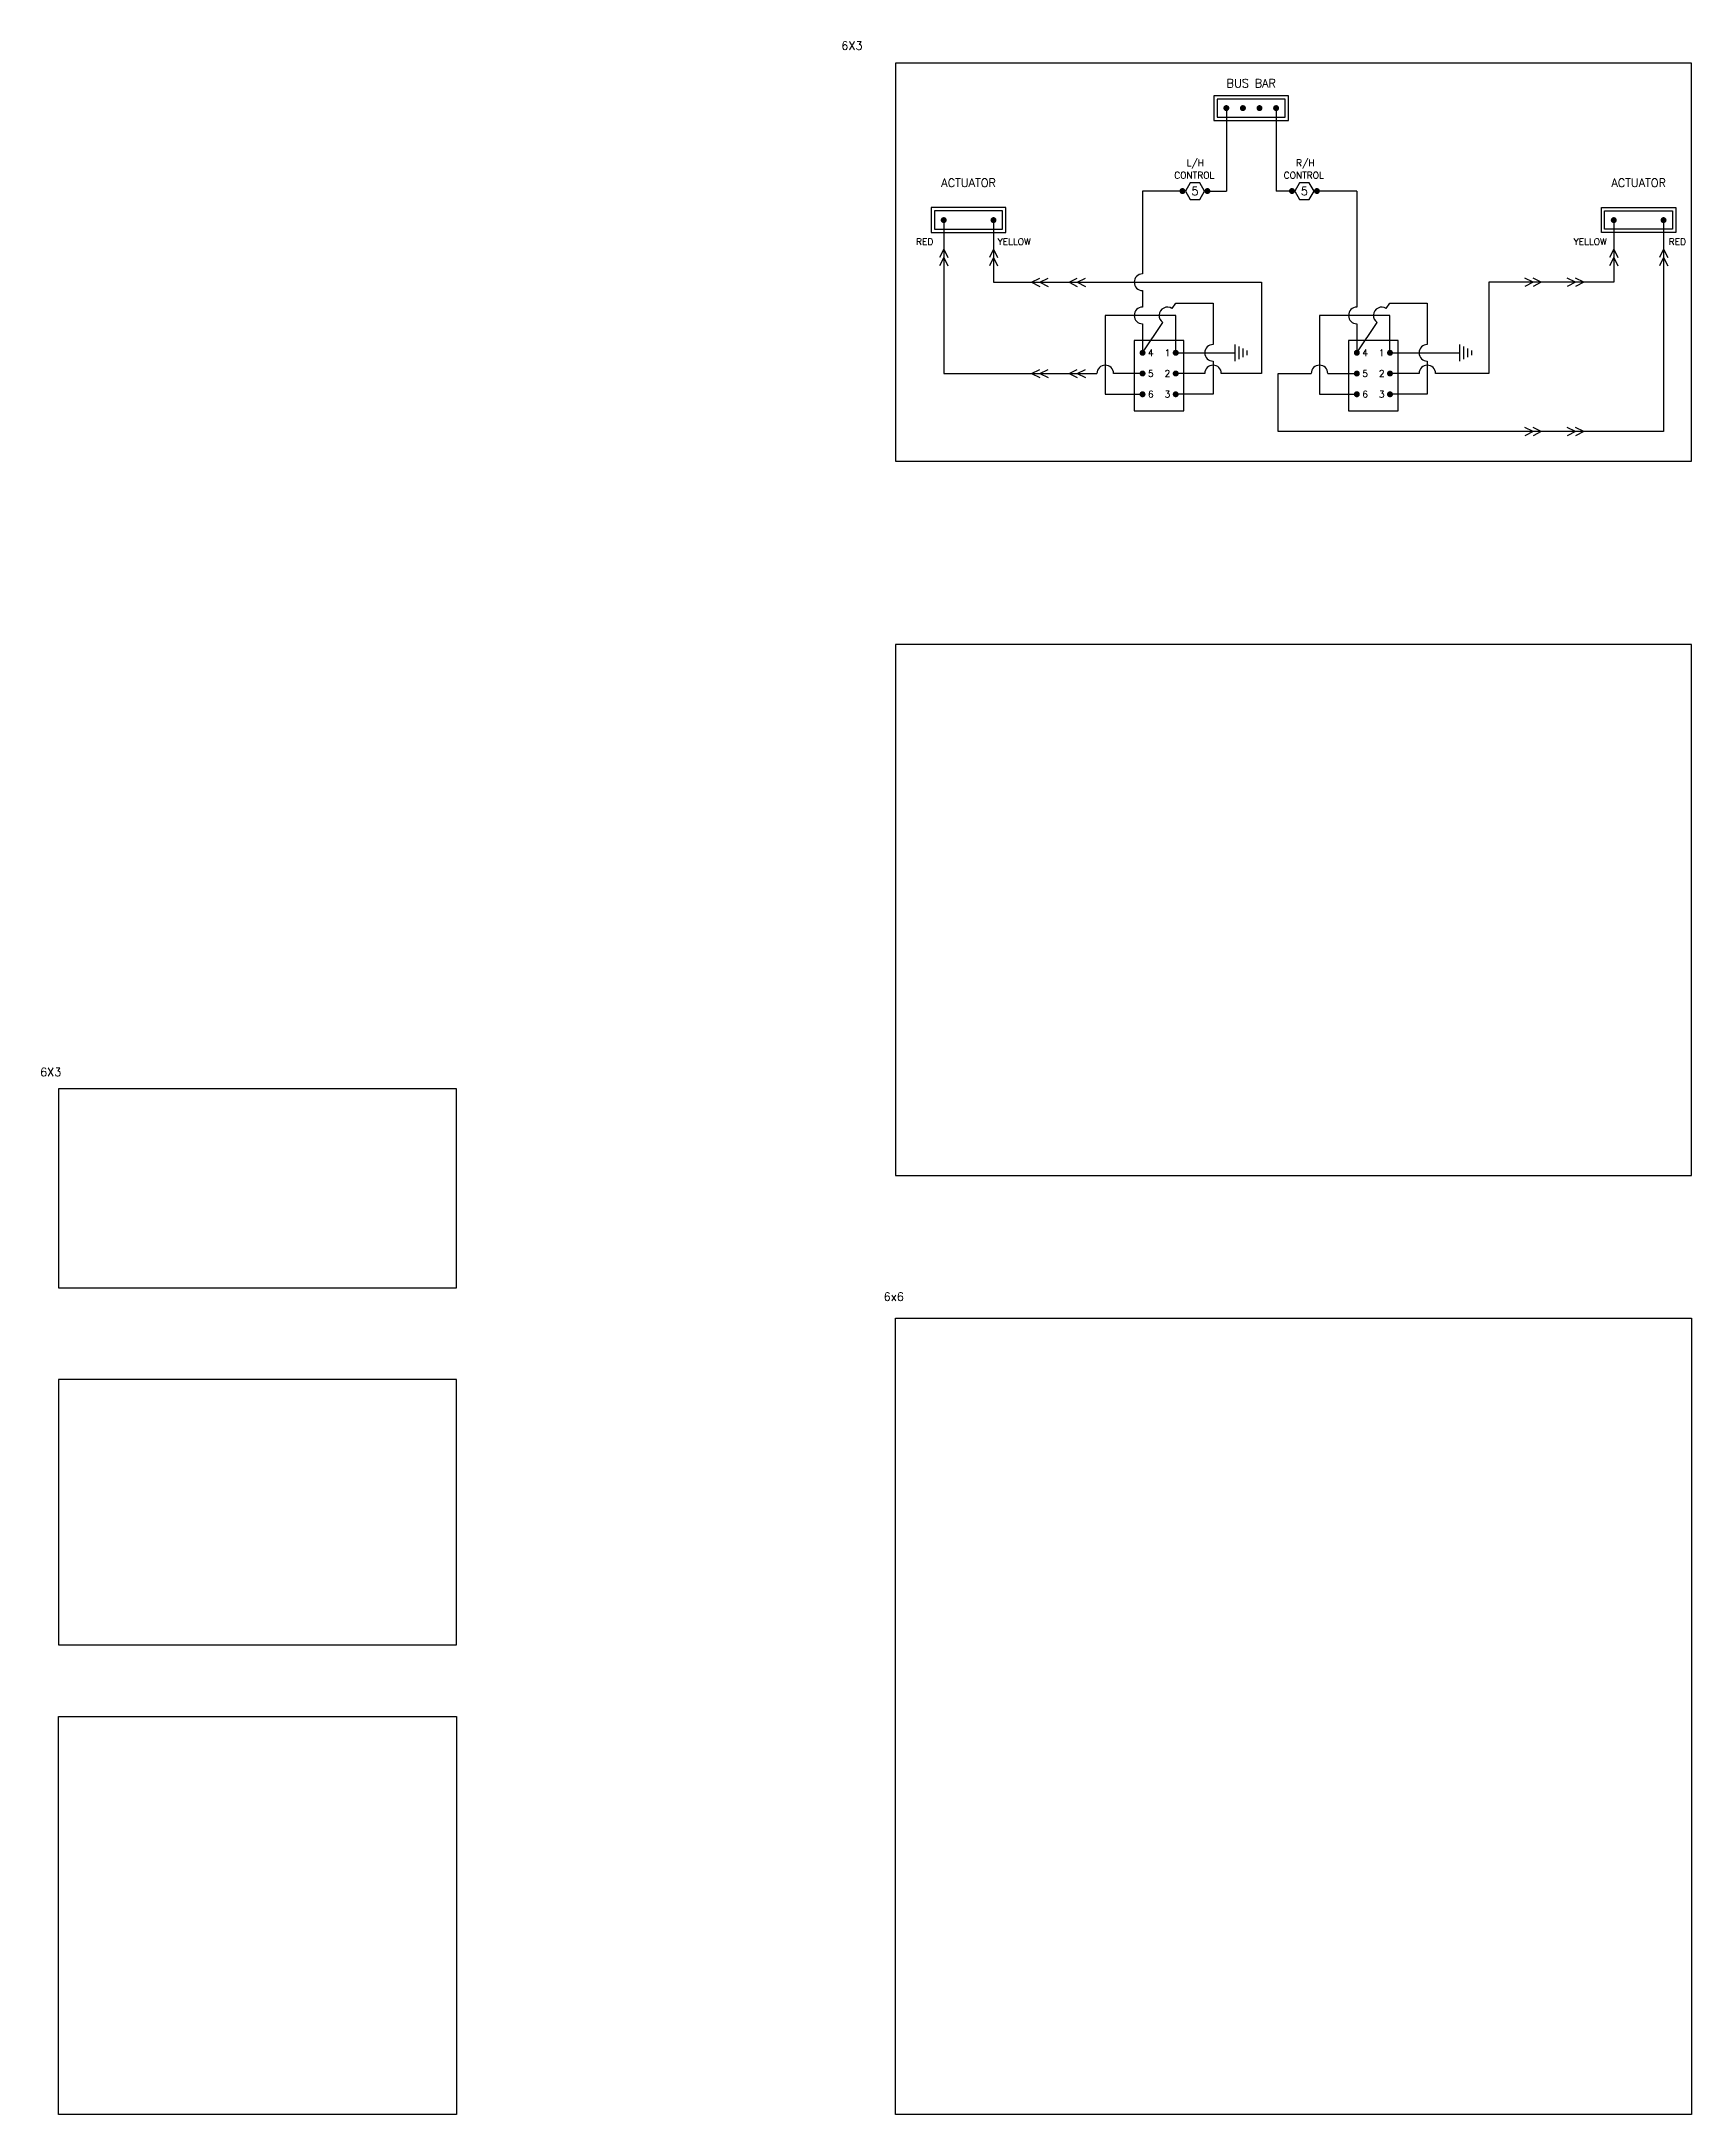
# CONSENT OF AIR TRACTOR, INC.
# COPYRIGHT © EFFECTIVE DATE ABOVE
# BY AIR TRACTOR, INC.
# Model space of a CAD drawing. Extents: x 0 to 153, y 0 to 55.
# Drawn here: x 54.01 to 78.88, y 23.79 to 55.04 of the extents above; entities that cross this region are included whole.
import ezdxf
from ezdxf.enums import TextEntityAlignment as Align

# ---------------------------------------------------------------- set-up
doc = ezdxf.new("R2010")
doc.units = 0
doc.header["$LTSCALE"] = 0.3
doc.header["$MEASUREMENT"] = 0
for name, color, linetype in [('1', 1, 'CONTINUOUS'), ('NOTES', 2, 'CONTINUOUS'), ('VOID1', 1, 'CONTINUOUS'), ('W', 11, 'CONTINUOUS')]:
    doc.layers.add(name, color=color, linetype=linetype)
doc.styles.add('100', font='ROMANS', dxfattribs={"height": 0.1})
doc.styles.add('130', font='ROMANS', dxfattribs={"height": 0.125})

# ---------------------------------------------------------------- blocks, each defined once
blk = doc.blocks.new('WL')
at = {"layer": 'VOID1'}
for p, q in [((0, 0), (-0.0625, -0.125)), ((0, 0), (0.0625, -0.125)), ((0, -0.125), (-0.0625, -0.25)), ((0, -0.125), (0.0625, -0.25))]:
    blk.add_line(p, q, dxfattribs=at)
blk = doc.blocks.new('GR')
at = {"layer": 'VOID1'}
for p, q in [((-0.125, 0), (0.125, 0)), ((-0.095, 0.06), (0.095, 0.06)), ((-0.065, 0.12), (0.065, 0.12)), ((-0.035, 0.18), (0.035, 0.18))]:
    blk.add_line(p, q, dxfattribs=at)

msp = doc.modelspace()

# ---------------------------------------------------------------- linework, layer by layer
at = {"layer": '1'}
for points in [[(71.68, 54.218), (71.68, 53.843), (72.805, 53.843), (72.805, 54.218), (71.68, 54.218)], [(67.42, 52.531), (67.42, 52.156), (68.545, 52.156), (68.545, 52.531), (67.42, 52.531)], [(78.645, 52.531), (78.645, 52.156), (77.52, 52.156), (77.52, 52.531), (78.645, 52.531)], [(70.479, 50.531), (70.479, 49.468), (71.229, 49.468), (71.229, 50.531), (70.479, 50.531)], [(73.709, 50.531), (73.709, 49.468), (74.459, 49.468), (74.459, 50.531), (73.709, 50.531)]]:
    msp.add_lwpolyline(points, dxfattribs=at)
for points in [[(71.73, 54.168), (71.73, 53.893), (72.755, 53.893), (72.755, 54.168)], [(67.47, 52.481), (67.47, 52.206), (68.495, 52.206), (68.495, 52.481)], [(78.595, 52.481), (78.595, 52.206), (77.57, 52.206), (77.57, 52.481)]]:
    msp.add_lwpolyline(points, close=True, dxfattribs=at)
at = {"layer": '1', "const_width": 0.045}
for points in [[(71.845, 54.031, 1), (71.89, 54.031, 1)], [(72.095, 54.031, 1), (72.14, 54.031, 1)], [(72.345, 54.031, 1), (72.39, 54.031, 1)], [(72.595, 54.031, 1), (72.64, 54.031, 1)], [(67.585, 52.343, 1), (67.63, 52.343, 1)], [(68.335, 52.343, 1), (68.38, 52.343, 1)], [(77.73, 52.343, -1), (77.685, 52.343, -1)], [(78.48, 52.343, -1), (78.435, 52.343, -1)], [(70.582, 50.343, 1), (70.627, 50.343, 1)], [(71.127, 50.343, -1), (71.082, 50.343, -1)], [(73.812, 50.343, 1), (73.857, 50.343, 1)], [(74.357, 50.343, -1), (74.312, 50.343, -1)], [(70.582, 50.031, 1), (70.627, 50.031, 1)], [(71.127, 50.031, -1), (71.082, 50.031, -1)], [(73.812, 50.031, 1), (73.857, 50.031, 1)], [(74.357, 50.031, -1), (74.312, 50.031, -1)], [(70.582, 49.718, 1), (70.627, 49.718, 1)], [(71.127, 49.718, -1), (71.082, 49.718, -1)], [(73.812, 49.718, 1), (73.857, 49.718, 1)], [(74.357, 49.718, -1), (74.312, 49.718, -1)]]:
    msp.add_lwpolyline(points, format="xyb", close=True, dxfattribs=at)
at = {"layer": 'NOTES'}
for p, q in [((78.88, 54.708), (66.88, 54.708)), ((66.88, 54.708), (66.88, 48.708)), ((78.88, 48.708), (78.88, 54.708)), ((66.88, 48.708), (78.88, 48.708)), ((78.88, 45.947), (66.88, 45.947)), ((66.88, 45.947), (66.88, 37.947)), ((78.88, 37.947), (78.88, 45.947)), ((60.264, 39.25), (54.264, 39.25)), ((54.264, 39.25), (54.264, 36.25)), ((60.264, 36.25), (60.264, 39.25)), ((66.88, 37.947), (78.88, 37.947)), ((54.264, 36.25), (60.264, 36.25)), ((66.88, 35.793), (78.88, 35.793)), ((66.88, 23.793), (66.88, 35.793)), ((78.88, 35.793), (78.88, 23.793)), ((60.264, 34.87), (54.264, 34.87)), ((54.264, 34.87), (54.264, 30.87)), ((60.264, 30.87), (60.264, 34.87)), ((54.264, 30.87), (60.264, 30.87)), ((54.264, 29.793), (60.264, 29.793)), ((54.264, 23.793), (54.264, 29.793)), ((60.264, 29.793), (60.264, 23.793)), ((60.264, 23.793), (54.264, 23.793)), ((78.88, 23.793), (66.88, 23.793))]:
    msp.add_line(p, q, dxfattribs=at)
at = {"layer": 'VOID1', "const_width": 0.045}
for points in [[(71.229, 52.781, -1), (71.184, 52.781, -1)], [(71.56, 52.781, 1), (71.605, 52.781, 1)], [(72.879, 52.781, -1), (72.834, 52.781, -1)], [(73.21, 52.781, 1), (73.255, 52.781, 1)]]:
    msp.add_lwpolyline(points, format="xyb", close=True, dxfattribs=at)
at = {"layer": 'VOID1'}
for points in [[(71.322, 52.906), (71.25, 52.781), (71.322, 52.656), (71.467, 52.656), (71.539, 52.781), (71.467, 52.906)], [(72.972, 52.906), (72.9, 52.781), (72.972, 52.656), (73.117, 52.656), (73.189, 52.781), (73.117, 52.906)]]:
    msp.add_lwpolyline(points, close=True, dxfattribs=at)
at = {"layer": 'W'}
for p, q in [((71.868, 54.031), (71.868, 52.781)), ((72.618, 54.031), (72.618, 52.781)), ((70.604, 52.781), (70.604, 51.531)), ((71.207, 52.781), (70.604, 52.781)), ((71.582, 52.781), (71.868, 52.781)), ((72.857, 52.781), (72.618, 52.781)), ((73.834, 52.781), (73.232, 52.781)), ((73.834, 52.781), (73.834, 51.031)), ((67.608, 52.343), (67.608, 50.031)), ((68.358, 52.343), (68.358, 51.406)), ((77.708, 52.343), (77.708, 51.406)), ((78.458, 52.343), (78.458, 49.156)), ((68.358, 51.406), (69.542, 51.406)), ((77.708, 51.406), (75.824, 51.406)), ((67.608, 50.031), (69.917, 50.031)), ((78.458, 49.156), (76.272, 49.156))]:
    msp.add_line(p, q, dxfattribs=at)
for points in [[(69.542, 51.406), (72.396, 51.406), (72.396, 50.031), (71.792, 50.031)], [(70.604, 51.281), (70.604, 51.031)], [(75.824, 51.406), (75.824, 50.031), (75.022, 50.031)], [(71.049, 51.01), (71.104, 51.093)], [(71.104, 51.093), (71.667, 51.093), (71.667, 50.468)], [(74.279, 51.01), (74.334, 51.093)], [(74.334, 51.093), (74.897, 51.093), (74.897, 50.468)], [(71.104, 50.343), (71.104, 50.906), (70.042, 50.906), (70.042, 49.718), (70.604, 49.718)], [(70.604, 50.343), (70.91, 50.802)], [(70.604, 50.781), (70.604, 50.343)], [(74.334, 50.343), (74.334, 50.906), (73.272, 50.906), (73.272, 49.718), (73.834, 49.718)], [(73.834, 50.343), (74.14, 50.802)], [(73.834, 50.781), (73.834, 50.343)], [(71.104, 50.343), (71.995, 50.343)], [(74.334, 50.343), (75.381, 50.343)], [(70.604, 50.031), (70.167, 50.031)], [(71.667, 50.218), (71.667, 49.718), (71.104, 49.718)], [(71.542, 50.031), (71.104, 50.031)], [(76.272, 49.156), (72.647, 49.156), (72.647, 50.031), (73.147, 50.031)], [(73.397, 50.031), (73.834, 50.031)], [(74.897, 50.218), (74.897, 49.718), (74.334, 49.718)], [(74.772, 50.031), (74.334, 50.031)]]:
    msp.add_lwpolyline(points, dxfattribs=at)
for centre, start, end in [((70.604, 51.406), 90, 270), ((70.604, 50.906), 90, 270), ((70.979, 50.906), 56.3099, 236.3099), ((73.834, 50.906), 90, 270), ((74.209, 50.906), 56.3099, 236.3099), ((71.667, 50.343), 90, 270), ((74.897, 50.343), 90, 270), ((70.042, 50.031), 0, 180), ((71.667, 50.031), 0, 180), ((73.272, 50.031), 0, 180), ((74.897, 50.031), 0, 180)]:
    msp.add_arc(centre, 0.125, start, end, dxfattribs=at)

# ---------------------------------------------------------------- block references
for p in [(67.608, 51.906), (68.358, 51.906), (77.708, 51.906), (78.458, 51.906)]:
    msp.add_blockref('WL', p, dxfattribs=at)
for name, p, rotation in [('WL', (68.931, 51.406), 90), ('WL', (69.496, 51.406), 90), ('GR', (71.995, 50.343), 270), ('GR', (75.381, 50.343), 270), ('WL', (68.931, 50.031), 90), ('WL', (69.496, 50.031), 90)]:
    msp.add_blockref(name, p, dxfattribs=dict(at, rotation=rotation))
at = {"layer": 'W', "xscale": -1, "rotation": 270}
for p in [(76.615, 51.406), (77.257, 51.406), (76.615, 49.156), (77.257, 49.156)]:
    msp.add_blockref('WL', p, dxfattribs=at)

# ---------------------------------------------------------------- texts
at = {"layer": 'NOTES', "style": '130'}
for s, p in [('6X3', (66.224, 54.91)), ('BUS BAR', (72.243, 54.343)), ('ACTUATOR', (67.983, 52.843)), ('ACTUATOR', (78.083, 52.843)), ('6X3', (54.147, 39.441)), ('6x6', (66.854, 36.056))]:
    msp.add_text(s, height=0.125, dxfattribs=at).set_placement(p, align=Align.CENTER)
at = {"layer": 'NOTES', "style": '100'}
for s, p in [('L/H', (71.27, 53.156)), ('R/H', (72.92, 53.156)), ('CONTROL', (71.082, 52.968)), ('CONTROL', (72.732, 52.968)), ('YELLOW', (68.42, 51.968)), ('YELLOW', (77.102, 51.968))]:
    msp.add_text(s, height=0.1, dxfattribs=at).set_placement(p)
at = {"layer": 'NOTES'}
for s, height, style, p in [('5', 0.125, '130', (71.395, 52.781)), ('5', 0.125, '130', (73.045, 52.781)), ('4', 0.1, '100', (70.729, 50.343)), ('1', 0.1, '100', (70.979, 50.343)), ('4', 0.1, '100', (73.959, 50.343)), ('1', 0.1, '100', (74.209, 50.343)), ('5', 0.1, '100', (70.729, 50.031)), ('2', 0.1, '100', (70.979, 50.031)), ('5', 0.1, '100', (73.959, 50.031)), ('2', 0.1, '100', (74.209, 50.031)), ('6', 0.1, '100', (70.729, 49.718)), ('3', 0.1, '100', (70.979, 49.718)), ('6', 0.1, '100', (73.959, 49.718)), ('3', 0.1, '100', (74.209, 49.718))]:
    msp.add_text(s, height=height, dxfattribs=dict(at, style=style)).set_placement(p, align=Align.MIDDLE)
at = {"layer": 'NOTES', "style": '100'}
for p in [(67.451, 51.968), (78.796, 51.968)]:
    msp.add_text('RED', height=0.1, dxfattribs=at).set_placement(p, align=Align.RIGHT)

doc.saveas('drawing.dxf')
